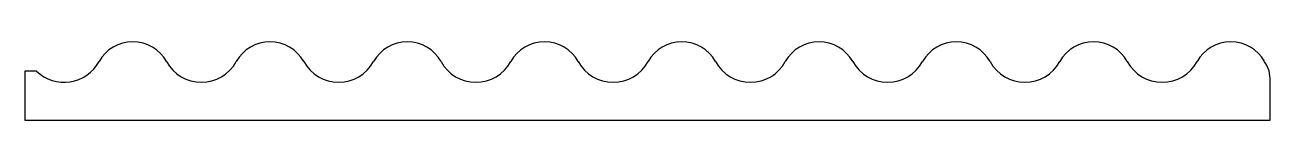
# Model space of a CAD drawing. Header units: inches. Extents: x -67 to 123, y 0 to 12.
import ezdxf

# ---------------------------------------------------------------- set-up
doc = ezdxf.new("R2010")
doc.units = ezdxf.units.IN
doc.header["$MEASUREMENT"] = 0

msp = doc.modelspace()

# ---------------------------------------------------------------- linework, layer by layer
at = {"color": 7}
for p, q in [((-65.53, 7.5), (-67.31, 7.5)), ((-67.31, 7.5), (-67.31, 0)), ((123.19, 0), (123.19, 6)), ((-67.31, 0), (123.19, 0))]:
    msp.add_line(p, q, dxfattribs=at)
for centre, radius, start, end in [((-50.81, 6.1), 5.9, 28.955, 151.045), ((-29.81, 6.1), 5.9, 28.955, 151.045), ((-8.81, 6.1), 5.9, 28.955, 151.045), ((12.19, 6.1), 5.9, 28.955, 151.045), ((33.19, 6.1), 5.9, 28.955, 151.045), ((54.19, 6.1), 5.9, 28.955, 151.045), ((75.19, 6.1), 5.9, 28.955, 151.045), ((96.19, 6.1), 5.9, 28.955, 151.045), ((117.19, 6.1), 5.9, 28.955, 151.045), ((-61.31, 11.91), 6.1, 226.2798, 331.045), ((-40.31, 11.91), 6.1, 208.955, 331.045), ((-19.31, 11.91), 6.1, 208.955, 331.045), ((1.69, 11.91), 6.1, 208.955, 331.045), ((22.69, 11.91), 6.1, 208.955, 331.045), ((43.69, 11.91), 6.1, 208.955, 331.045), ((64.69, 11.91), 6.1, 208.955, 331.045), ((85.69, 11.91), 6.1, 208.955, 331.045), ((106.69, 11.91), 6.1, 208.955, 331.045), ((118.77, 6.34), 4.43, 355.524, 36.1186)]:
    msp.add_arc(centre, radius, start, end, dxfattribs=at)

doc.saveas('drawing.dxf')
